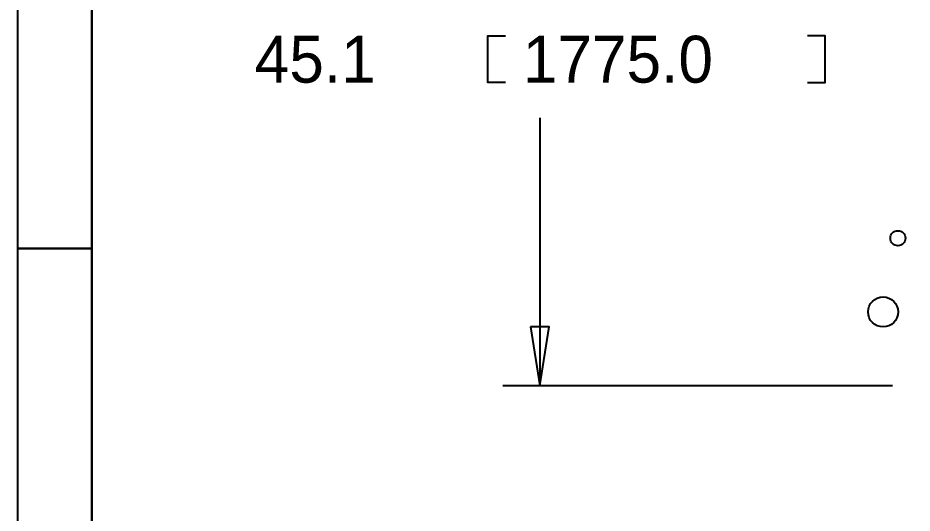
# Model space of a CAD drawing. Extents: x -61 to 349, y -42 to 245.
# Drawn here: x -61.1 to -0.5, y -8.6 to 24.9 of the extents above; entities that cross this region are included whole.
import ezdxf

# ---------------------------------------------------------------- set-up
doc = ezdxf.new("R2010")
doc.units = 0
for name, color, linetype in [('BOARD_GEOMETRY_DIMENSION', 2, 'CONTINUOUS'), ('BOARD_GEOMETRY_SILKSCREEN_B', 1, 'CONTINUOUS'), ('PIN_B', 5, 'CONTINUOUS')]:
    doc.layers.add(name, color=color, linetype=linetype)

msp = doc.modelspace()

# ---------------------------------------------------------------- linework, layer by layer
at = {"layer": 'BOARD_GEOMETRY_DIMENSION'}
msp.add_lwpolyline([(-61.1124, -42.1894), (-61.1124, 244.810534), (348.887542, 244.810534), (348.887542, -42.1894)], close=True, dxfattribs=at)
for points in [[(-56.11241, 239.810544), (-56.11241, -37.189156)], [(-28.087574, 20.53844), (-29.268674, 20.53844), (-29.268674, 23.71344), (-28.087574, 23.71344)], [(-7.615174, 20.53844), (-6.434074, 20.53844), (-6.434074, 23.71344), (-7.615174, 23.71344)], [(-25.750774, 18.15719), (-25.750774, 0)], [(-56.11241, 9.310624), (-61.1124, 9.310624)], [(-26.375614, 3.999992), (-25.750774, 0), (-25.125934, 3.999992), (-26.375614, 3.999992)], [(-1.864868, 0), (-28.250642, 0)]]:
    msp.add_lwpolyline(points, dxfattribs=at)
at = {"layer": 'BOARD_GEOMETRY_SILKSCREEN_B'}
msp.add_lwpolyline([(-61.1124, -42.1894), (-61.1124, 244.810534), (348.887542, 244.810534), (348.887542, -42.1894)], close=True, dxfattribs=at)
for points in [[(-56.11241, -37.189156), (-56.11241, 239.810544)], [(-61.1124, 9.310624), (-56.11241, 9.310624)]]:
    msp.add_lwpolyline(points, dxfattribs=at)
at = {"layer": 'PIN_B'}
for centre, radius in [((-1.500124, 9.99998), 0.508), ((-2.500122, 4.99999), 1.016)]:
    msp.add_circle(centre, radius, dxfattribs=at)

# ---------------------------------------------------------------- texts
at = {"layer": 'BOARD_GEOMETRY_DIMENSION', "width": 0.992}
for s, p in [('45.1', (-45.067474, 20.53844)), ('1775.0', (-26.906474, 20.53844))]:
    msp.add_text(s, height=3.175, dxfattribs=at).set_placement(p)

doc.saveas('drawing.dxf')
